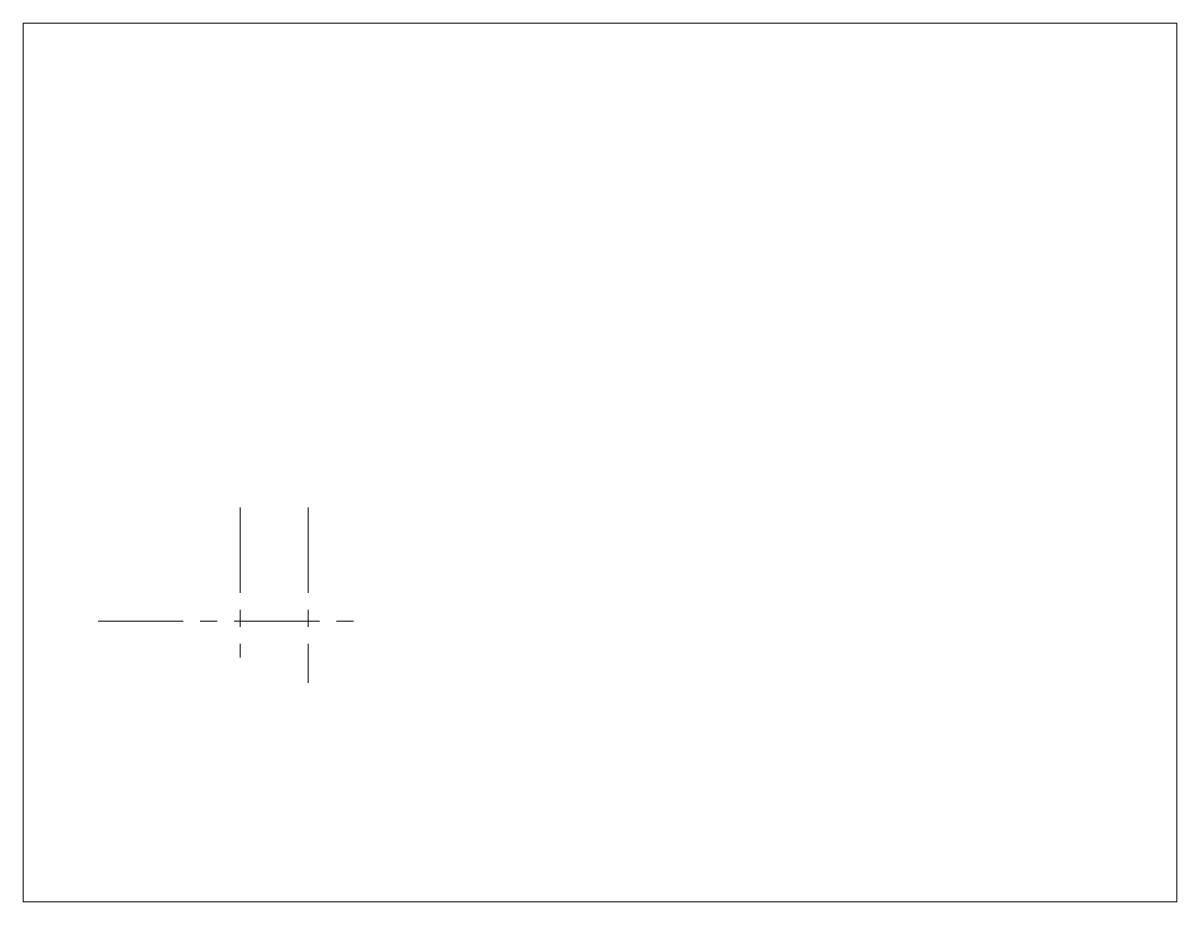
# Paper-space layout '布局1' of a CAD drawing. Header units: millimetres. Extents: x 27 to 240, y 20 to 183.
# The model-space entities are those that its viewports show. They can reach past a viewport. Long polylines and large blocks are cut down to what shows.
import ezdxf

# ---------------------------------------------------------------- set-up
doc = ezdxf.new("R2010")
doc.units = ezdxf.units.MM
doc.header["$LTSCALE"] = 0.25
doc.linetypes.add('CENTER', pattern=[50.8, 31.75, -6.35, 6.35, -6.35])
doc.layers.add('center', color=1, linetype='CENTER', lineweight=15)

msp = doc.modelspace()

# ---------------------------------------------------------------- linework, layer by layer
at = {"layer": 'center'}
for p, q in [((77.89, 131.92), (77.89, 76.9)), ((102.89, 131.92), (102.89, 67.66)), ((25.77, 90.26), (124.66, 90.26))]:
    msp.add_line(p, q, dxfattribs=at)
for points in [[(102.89, 131.92), (102.89, 67.66)], [(25.77, 90.26), (124.66, 90.26)]]:
    msp.add_lwpolyline(points, dxfattribs=at)

psp = doc.layouts.new('布局1')

# ---------------------------------------------------------------- viewports
at = {"layer": '0'}
psp.add_viewport(center=(133.35, 101.6), size=(213.36, 162.56), view_center_point=(210, 148.5), view_height=322.6337, dxfattribs=at)

doc.saveas('drawing.dxf')
